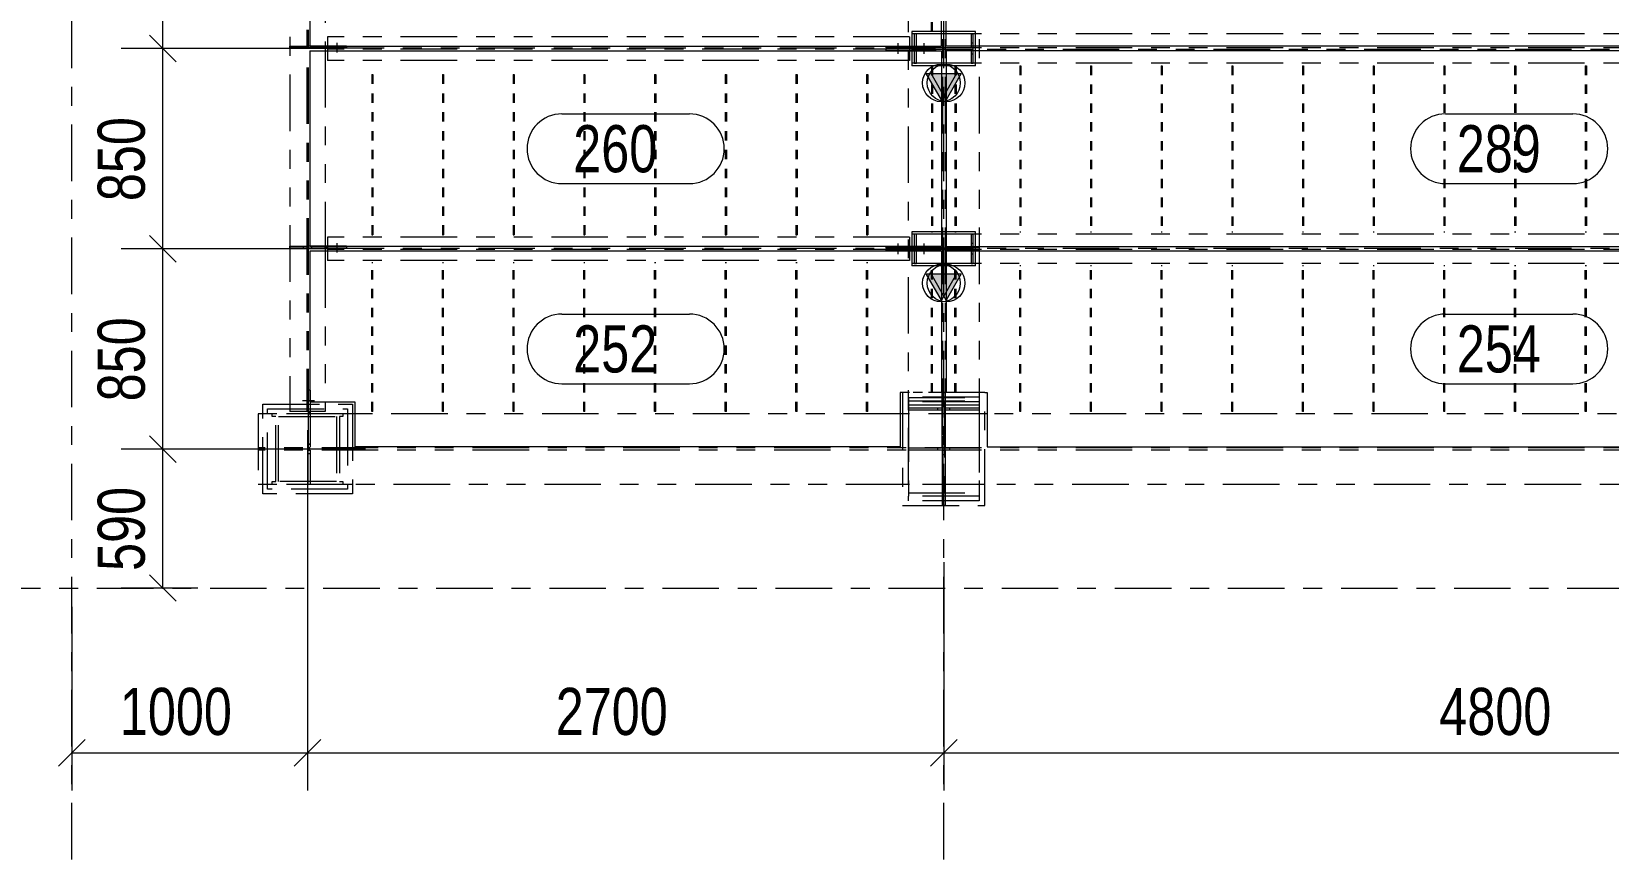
# Model space of a CAD drawing. Header units: millimetres. Extents: x 6786 to 7380, y -302 to 118.
# Drawn here: x 6845.9 to 6929.5, y -234.1 to -190.1 of the extents above; entities that cross this region are included whole.
import ezdxf

# ---------------------------------------------------------------- set-up
doc = ezdxf.new("R2010")
doc.units = ezdxf.units.MM
for name, pattern in [('XKITLINE00', [0]), ('XKITLINE02', [4, 2, -2]), ('XKITLINE03', [6, 3, -1, 1, -1]), ('XKITLINE04', [3, 0.5, -0.5, 0.5, -0.5, 0.5, -0.5]), ('XKITLINE05', [8, 3, -1, 1, -1, 1, -1])]:
    doc.linetypes.add(name, pattern=pattern)
for name, color, linetype, lineweight in [('Bolt', 7, 'Continuous', 0), ('Part', 2, 'Continuous', 0), ('PartMark', 3, 'Continuous', 0), ('S-GRID', 1, 'Continuous', 0), ('Z-DIMENSIONS', 1, 'Continuous', 0)]:
    doc.layers.add(name, color=color, linetype=linetype, lineweight=lineweight)
doc.styles.add('Arial', font='arial.ttf')

msp = doc.modelspace()

# ---------------------------------------------------------------- hatches: boundary and pattern name
at = {"layer": 'Part'}
for points in [[(6893.334, -192.349), (6894.934, -192.349), (6894.134, -193.749)], [(6893.584, -192.349), (6895.184, -192.349), (6894.384, -193.749)], [(6893.334, -202.974), (6894.934, -202.974), (6894.134, -204.374)], [(6893.584, -202.974), (6895.184, -202.974), (6894.384, -204.374)]]:
    msp.add_hatch(color=7, dxfattribs=at).paths.add_polyline_path(points, flags=17)

# ---------------------------------------------------------------- linework, layer by layer
at = {"layer": 'Bolt', "color": 6, "linetype": 'XKITLINE02', "lineweight": 0}
for p, q in [((6862.071, -191.23), (6862.071, -190.73)), ((6862.071, -191.23), (6862.071, -190.73)), ((6891.821, -190.749), (6891.821, -191.311)), ((6891.821, -190.749), (6891.821, -191.311)), ((6893.196, -190.749), (6893.196, -191.311)), ((6893.196, -190.749), (6893.196, -191.311)), ((6862.071, -201.855), (6862.071, -201.355)), ((6862.071, -201.855), (6862.071, -201.355)), ((6891.821, -201.374), (6891.821, -201.936)), ((6891.821, -201.374), (6891.821, -201.936)), ((6893.196, -201.374), (6893.196, -201.936)), ((6893.196, -201.374), (6893.196, -201.936)), ((6860.871, -209.717), (6860.246, -209.717)), ((6860.871, -209.717), (6860.246, -209.717)), ((6860.871, -209.717), (6860.246, -209.717))]:
    msp.add_line(p, q, dxfattribs=at)
at = {"layer": 'Part', "color": 6, "linetype": 'XKITLINE05', "lineweight": 0}
for p, q in [((6860.468, -168.03), (6860.468, -210.28)), ((6860.549, -168.03), (6860.549, -210.28)), ((6859.571, -168.405), (6859.571, -209.905)), ((6892.384, -214.155), (6892.384, -168.53)), ((6894.19, -168.53), (6894.19, -214.155)), ((6894.327, -168.53), (6894.327, -214.155)), ((6896.134, -168.53), (6896.134, -214.155)), ((6861.446, -178.655), (6861.446, -190.905)), ((6861.571, -190.405), (6861.571, -190.995)), ((6892.446, -190.405), (6861.571, -190.405)), ((6892.446, -190.405), (6892.446, -190.995)), ((6892.571, -190.124), (6892.571, -191.936)), ((6894.134, -190.124), (6892.571, -190.124)), ((6892.571, -190.249), (6892.571, -190.905)), ((6894.134, -190.249), (6892.571, -190.249)), ((6892.809, -190.249), (6892.696, -190.249)), ((6892.696, -190.249), (6892.696, -191.811)), ((6892.809, -190.992), (6892.809, -190.249)), ((6894.384, -190.124), (6894.134, -190.124)), ((6894.384, -190.249), (6894.134, -190.249)), ((6895.946, -190.124), (6894.384, -190.124)), ((6952.259, -190.249), (6894.384, -190.249)), ((6895.821, -190.249), (6895.709, -190.249)), ((6895.709, -190.249), (6895.709, -190.992)), ((6895.727, -190.992), (6895.727, -190.249)), ((6895.727, -190.249), (6895.802, -190.249)), ((6895.802, -190.742), (6895.727, -190.742)), ((6895.802, -190.249), (6895.802, -190.992)), ((6895.821, -191.811), (6895.821, -190.249)), ((6895.946, -191.936), (6895.946, -190.124)), ((6859.571, -190.895), (6860.468, -190.895)), ((6859.571, -190.995), (6859.571, -190.895)), ((6860.468, -190.995), (6859.571, -190.995)), ((6860.281, -190.895), (6860.281, -190.995)), ((6860.468, -190.895), (6860.468, -190.995)), ((6860.549, -190.895), (6860.549, -190.995)), ((6862.571, -190.895), (6860.549, -190.895)), ((6861.489, -190.995), (6860.549, -190.995)), ((6860.737, -190.995), (6860.737, -190.895)), ((6860.737, -190.995), (6860.737, -190.895)), ((6861.446, -190.895), (6861.446, -190.995)), ((6861.446, -190.895), (6861.446, -190.995)), ((6861.446, -190.995), (6861.446, -190.895)), ((6861.446, -190.905), (6861.446, -191.155)), ((6861.509, -190.995), (6861.446, -190.995)), ((6861.446, -191.155), (6861.446, -201.53)), ((6861.509, -190.895), (6861.509, -190.905)), ((6861.509, -190.905), (6861.509, -190.995)), ((6861.571, -190.995), (6861.509, -190.995)), ((6861.571, -190.905), (6861.571, -191.155)), ((6861.571, -190.995), (6892.446, -190.995)), ((6862.571, -190.995), (6861.571, -190.995)), ((6892.446, -191.064), (6861.571, -191.064)), ((6861.571, -191.155), (6861.571, -191.655)), ((6862.571, -190.895), (6862.571, -190.995)), ((6891.196, -190.917), (6891.196, -190.992)), ((6892.446, -190.917), (6891.196, -190.917)), ((6892.446, -190.992), (6891.196, -190.992)), ((6891.196, -191.067), (6891.196, -191.142)), ((6892.446, -191.067), (6891.196, -191.067)), ((6892.446, -191.142), (6891.196, -191.142)), ((6892.446, -190.905), (6892.446, -191.155)), ((6892.571, -190.917), (6892.446, -190.917)), ((6892.571, -190.992), (6892.446, -190.992)), ((6892.571, -191.067), (6892.446, -191.067)), ((6892.571, -191.142), (6892.446, -191.142)), ((6892.446, -191.155), (6892.446, -191.655)), ((6892.571, -190.905), (6892.571, -191.155)), ((6893.821, -190.917), (6892.571, -190.917)), ((6952.259, -190.992), (6892.571, -190.992)), ((6893.821, -190.992), (6892.571, -190.992)), ((6892.571, -191.067), (6952.259, -191.067)), ((6893.821, -191.067), (6892.571, -191.067)), ((6893.821, -191.142), (6892.571, -191.142)), ((6892.571, -191.155), (6892.571, -191.811)), ((6895.709, -190.992), (6892.809, -190.992)), ((6892.809, -191.811), (6892.809, -191.067)), ((6892.809, -191.067), (6895.709, -191.067)), ((6893.821, -190.917), (6893.821, -190.992)), ((6893.821, -191.067), (6893.821, -191.142)), ((6895.709, -191.067), (6895.709, -191.811)), ((6895.802, -190.992), (6895.727, -190.992)), ((6895.727, -191.811), (6895.727, -191.067)), ((6895.727, -191.067), (6895.802, -191.067)), ((6895.802, -191.317), (6895.727, -191.317)), ((6895.802, -191.067), (6895.802, -191.811)), ((6892.446, -191.655), (6861.571, -191.655)), ((6952.259, -191.811), (6892.571, -191.811)), ((6894.134, -191.811), (6892.571, -191.811)), ((6894.134, -191.936), (6892.571, -191.936)), ((6892.696, -191.811), (6892.809, -191.811)), ((6894.384, -191.811), (6894.134, -191.811)), ((6894.384, -191.936), (6894.134, -191.936)), ((6895.946, -191.936), (6894.384, -191.936)), ((6895.709, -191.811), (6895.821, -191.811)), ((6895.802, -191.811), (6895.727, -191.811)), ((6892.571, -200.749), (6892.571, -202.561)), ((6894.134, -200.749), (6892.571, -200.749)), ((6894.384, -200.749), (6894.134, -200.749)), ((6895.946, -200.749), (6894.384, -200.749)), ((6895.946, -202.561), (6895.946, -200.749)), ((6859.571, -201.52), (6860.468, -201.52)), ((6859.571, -201.62), (6859.571, -201.52)), ((6860.281, -201.52), (6860.281, -201.62)), ((6860.468, -201.52), (6860.468, -201.62)), ((6860.549, -201.52), (6860.549, -201.62)), ((6862.571, -201.52), (6860.549, -201.52)), ((6860.737, -201.62), (6860.737, -201.52)), ((6860.737, -201.62), (6860.737, -201.52)), ((6861.446, -201.52), (6861.446, -201.62)), ((6861.446, -201.52), (6861.446, -201.62)), ((6861.446, -201.62), (6861.446, -201.52)), ((6861.446, -201.53), (6861.446, -201.78)), ((6861.509, -201.52), (6861.509, -201.53)), ((6861.509, -201.53), (6861.509, -201.62)), ((6861.571, -201.03), (6861.571, -201.62)), ((6892.446, -201.03), (6861.571, -201.03)), ((6861.571, -201.53), (6861.571, -201.78)), ((6862.571, -201.52), (6862.571, -201.62)), ((6891.196, -201.542), (6891.196, -201.617)), ((6892.446, -201.542), (6891.196, -201.542)), ((6892.446, -201.617), (6891.196, -201.617)), ((6892.384, -201.717), (6892.384, -201.592)), ((6892.384, -201.592), (6894.19, -201.592)), ((6892.446, -201.03), (6892.446, -201.62)), ((6892.446, -201.53), (6892.446, -201.78)), ((6892.571, -201.542), (6892.446, -201.542)), ((6892.571, -201.617), (6892.446, -201.617)), ((6892.571, -200.874), (6892.571, -201.617)), ((6952.259, -200.874), (6892.571, -200.874)), ((6894.134, -200.874), (6892.571, -200.874)), ((6892.571, -201.53), (6892.571, -201.78)), ((6893.821, -201.542), (6892.571, -201.542)), ((6892.571, -201.617), (6952.259, -201.617)), ((6893.821, -201.617), (6892.571, -201.617)), ((6892.809, -200.874), (6892.696, -200.874)), ((6892.696, -200.874), (6892.696, -202.436)), ((6892.809, -201.617), (6892.809, -200.874)), ((6895.709, -201.617), (6892.809, -201.617)), ((6893.821, -201.542), (6893.821, -201.617)), ((6893.94, -201.717), (6893.94, -201.592)), ((6894.384, -200.874), (6894.134, -200.874)), ((6894.19, -201.592), (6894.19, -201.717)), ((6894.327, -201.717), (6894.327, -201.592)), ((6894.327, -201.592), (6896.134, -201.592)), ((6894.577, -201.717), (6894.577, -201.592)), ((6895.821, -200.874), (6895.709, -200.874)), ((6895.709, -200.874), (6895.709, -201.617)), ((6895.727, -201.617), (6895.727, -200.874)), ((6895.727, -200.874), (6895.802, -200.874)), ((6895.802, -201.367), (6895.727, -201.367)), ((6895.802, -201.617), (6895.727, -201.617)), ((6895.802, -200.874), (6895.802, -201.617)), ((6895.821, -202.436), (6895.821, -200.874)), ((6896.134, -201.592), (6896.134, -201.717)), ((6860.468, -201.62), (6859.571, -201.62)), ((6861.489, -201.62), (6860.549, -201.62)), ((6861.509, -201.62), (6861.446, -201.62)), ((6861.446, -201.78), (6861.446, -209.78)), ((6861.571, -201.62), (6861.509, -201.62)), ((6861.571, -201.62), (6892.446, -201.62)), ((6862.571, -201.62), (6861.571, -201.62)), ((6892.446, -201.689), (6861.571, -201.689)), ((6861.571, -201.78), (6861.571, -202.28)), ((6892.446, -202.28), (6861.571, -202.28)), ((6891.196, -201.692), (6891.196, -201.767)), ((6892.446, -201.692), (6891.196, -201.692)), ((6892.446, -201.767), (6891.196, -201.767)), ((6894.19, -201.717), (6892.384, -201.717)), ((6892.571, -201.692), (6892.446, -201.692)), ((6892.571, -201.767), (6892.446, -201.767)), ((6892.446, -201.78), (6892.446, -202.28)), ((6952.259, -201.692), (6892.571, -201.692)), ((6893.821, -201.692), (6892.571, -201.692)), ((6893.821, -201.767), (6892.571, -201.767)), ((6892.571, -201.78), (6892.571, -202.436)), ((6894.134, -202.436), (6892.571, -202.436)), ((6892.696, -202.436), (6892.809, -202.436)), ((6892.809, -202.436), (6892.809, -201.692)), ((6892.809, -201.692), (6895.709, -201.692)), ((6893.821, -201.692), (6893.821, -201.767)), ((6894.384, -202.436), (6894.134, -202.436)), ((6896.134, -201.717), (6894.327, -201.717)), ((6952.259, -202.436), (6894.384, -202.436)), ((6895.709, -201.692), (6895.709, -202.436)), ((6895.709, -202.436), (6895.821, -202.436)), ((6895.727, -202.436), (6895.727, -201.692)), ((6895.727, -201.692), (6895.802, -201.692)), ((6895.802, -201.942), (6895.727, -201.942)), ((6895.802, -202.436), (6895.727, -202.436)), ((6895.802, -201.692), (6895.802, -202.436)), ((6894.134, -202.561), (6892.571, -202.561)), ((6894.384, -202.561), (6894.134, -202.561)), ((6895.946, -202.561), (6894.384, -202.561)), ((6858.134, -209.905), (6862.884, -209.905)), ((6858.134, -214.655), (6858.134, -209.905)), ((6859.571, -209.905), (6859.571, -210.28)), ((6860.549, -209.155), (6860.549, -212.217)), ((6860.649, -209.155), (6860.549, -209.155)), ((6860.649, -209.155), (6860.649, -212.217)), ((6861.446, -209.78), (6861.446, -209.905)), ((6861.446, -209.905), (6861.446, -210.28)), ((6862.884, -209.905), (6862.884, -214.655)), ((6892.071, -209.28), (6892.071, -215.28)), ((6896.446, -209.28), (6892.071, -209.28)), ((6892.384, -209.53), (6892.384, -209.546)), ((6896.134, -209.53), (6892.384, -209.53)), ((6892.384, -209.546), (6896.134, -209.546)), ((6892.384, -209.546), (6892.384, -209.955)), ((6892.384, -209.546), (6892.384, -209.955)), ((6892.384, -209.721), (6896.134, -209.721)), ((6896.134, -209.78), (6892.384, -209.78)), ((6894.221, -209.955), (6892.384, -209.955)), ((6892.384, -209.955), (6892.384, -214.605)), ((6894.184, -212.217), (6894.184, -209.28)), ((6894.184, -209.28), (6894.334, -209.28)), ((6894.221, -214.605), (6894.221, -209.721)), ((6894.221, -209.721), (6894.296, -209.721)), ((6894.296, -209.955), (6894.221, -209.955)), ((6894.221, -209.955), (6894.296, -209.955)), ((6894.296, -209.721), (6894.296, -214.605)), ((6896.134, -209.955), (6894.296, -209.955)), ((6894.334, -209.28), (6894.334, -212.217)), ((6896.134, -209.53), (6896.134, -209.546)), ((6896.134, -209.546), (6896.134, -209.721)), ((6896.134, -209.546), (6896.134, -209.955)), ((6896.134, -209.721), (6896.134, -209.955)), ((6896.134, -209.955), (6896.134, -214.605)), ((6896.446, -215.28), (6896.446, -209.28)), ((6857.884, -210.405), (6857.884, -214.155)), ((6858.134, -210.405), (6857.884, -210.405)), ((6862.884, -210.405), (6858.134, -210.405)), ((6858.384, -210.155), (6862.634, -210.155)), ((6858.384, -214.405), (6858.384, -210.155)), ((6862.384, -210.405), (6858.634, -210.405)), ((6858.634, -210.555), (6858.634, -210.405)), ((6858.821, -210.555), (6858.634, -210.555)), ((6858.821, -214.005), (6858.821, -210.555)), ((6858.971, -214.005), (6858.971, -210.555)), ((6858.971, -210.555), (6862.046, -210.555)), ((6861.446, -210.28), (6859.571, -210.28)), ((6860.549, -210.342), (6860.649, -210.342)), ((6860.549, -210.342), (6860.649, -210.342)), ((6860.649, -210.405), (6860.549, -210.405)), ((6860.549, -210.405), (6860.649, -210.405)), ((6860.549, -210.405), (6860.649, -210.405)), ((6862.046, -210.555), (6862.046, -214.005)), ((6862.384, -210.555), (6862.196, -210.555)), ((6862.196, -210.555), (6862.196, -214.005)), ((6862.384, -210.405), (6862.384, -210.555)), ((6862.634, -210.155), (6862.634, -214.405)), ((6863.009, -210.405), (6862.884, -210.405)), ((6891.946, -210.405), (6863.009, -210.405)), ((6892.071, -210.405), (6891.946, -210.405)), ((6896.446, -210.405), (6892.071, -210.405)), ((6892.384, -210.217), (6892.384, -210.092)), ((6892.384, -210.092), (6894.19, -210.092)), ((6894.19, -210.217), (6892.384, -210.217)), ((6893.94, -210.217), (6893.94, -210.092)), ((6894.334, -210.405), (6894.184, -210.405)), ((6894.19, -210.092), (6894.19, -210.217)), ((6894.327, -210.217), (6894.327, -210.092)), ((6894.327, -210.092), (6896.134, -210.092)), ((6896.134, -210.217), (6894.327, -210.217)), ((6894.577, -210.217), (6894.577, -210.092)), ((6896.134, -210.092), (6896.134, -210.217)), ((6896.571, -210.405), (6896.446, -210.405)), ((6951.946, -210.405), (6896.571, -210.405)), ((6952.259, -212.217), (6857.884, -212.217)), ((6952.259, -212.342), (6857.884, -212.342)), ((6860.549, -212.03), (6860.649, -212.03)), ((6860.649, -212.03), (6860.549, -212.03)), ((6860.649, -212.217), (6860.549, -212.217)), ((6860.549, -214.155), (6860.549, -212.342)), ((6860.549, -212.342), (6860.649, -212.342)), ((6860.649, -212.342), (6860.649, -214.155)), ((6892.384, -212.342), (6892.384, -212.217)), ((6892.384, -212.217), (6894.19, -212.217)), ((6894.19, -212.342), (6892.384, -212.342)), ((6893.94, -212.342), (6893.94, -212.217)), ((6894.334, -211.967), (6894.184, -211.967)), ((6894.184, -212.217), (6894.334, -212.217)), ((6894.184, -212.342), (6894.184, -215.28)), ((6894.184, -212.342), (6894.334, -212.342)), ((6894.19, -212.217), (6894.19, -212.342)), ((6894.327, -212.342), (6894.327, -212.217)), ((6894.327, -212.217), (6896.134, -212.217)), ((6896.134, -212.342), (6894.327, -212.342)), ((6894.334, -212.342), (6894.334, -215.28)), ((6894.577, -212.342), (6894.577, -212.217)), ((6896.134, -212.217), (6896.134, -212.342)), ((6860.649, -212.53), (6860.549, -212.53)), ((6894.334, -212.592), (6894.184, -212.592)), ((6858.134, -214.155), (6857.884, -214.155)), ((6862.884, -214.155), (6858.134, -214.155)), ((6858.634, -214.155), (6858.634, -214.005)), ((6858.634, -214.005), (6858.821, -214.005)), ((6862.384, -214.155), (6858.634, -214.155)), ((6862.046, -214.005), (6858.971, -214.005)), ((6860.649, -214.155), (6860.549, -214.155)), ((6862.196, -214.005), (6862.384, -214.005)), ((6862.384, -214.005), (6862.384, -214.155)), ((6892.071, -214.155), (6862.884, -214.155)), ((6896.446, -214.155), (6892.071, -214.155)), ((6896.134, -214.155), (6892.384, -214.155)), ((6894.334, -214.155), (6894.184, -214.155)), ((6952.071, -214.155), (6896.446, -214.155)), ((6862.884, -214.655), (6858.134, -214.655)), ((6862.634, -214.405), (6858.384, -214.405)), ((6892.384, -214.605), (6896.134, -214.605)), ((6892.384, -214.605), (6892.384, -214.78)), ((6892.384, -214.605), (6892.384, -214.78)), ((6896.134, -214.78), (6892.384, -214.78)), ((6892.384, -215.03), (6892.384, -214.78)), ((6894.296, -214.605), (6894.221, -214.605)), ((6896.134, -214.605), (6896.134, -214.78)), ((6896.134, -214.605), (6896.134, -214.78)), ((6896.134, -214.78), (6896.134, -215.03)), ((6892.071, -215.28), (6896.446, -215.28)), ((6896.134, -215.03), (6892.384, -215.03)), ((6894.334, -215.28), (6894.184, -215.28))]:
    msp.add_line(p, q, dxfattribs=at)
at = {"layer": 'Part', "color": 7, "linetype": 'XKITLINE00', "lineweight": 0}
for p, q in [((6860.634, -178.655), (6860.634, -190.905)), ((6894.134, -190.905), (6894.134, -178.655)), ((6894.384, -190.905), (6894.384, -178.655)), ((6860.634, -190.905), (6894.134, -190.905)), ((6860.634, -191.155), (6860.634, -201.53)), ((6860.634, -191.155), (6894.134, -191.155)), ((6894.134, -191.155), (6894.134, -201.53)), ((6954.134, -190.905), (6894.384, -190.905)), ((6954.134, -191.155), (6894.384, -191.155)), ((6894.384, -191.155), (6894.384, -201.53)), ((6894.134, -193.749), (6893.334, -192.349)), ((6893.334, -192.349), (6894.934, -192.349)), ((6894.384, -193.749), (6893.584, -192.349)), ((6893.584, -192.349), (6895.184, -192.349)), ((6894.934, -192.349), (6894.134, -193.749)), ((6895.184, -192.349), (6894.384, -193.749)), ((6894.134, -201.53), (6860.634, -201.53)), ((6894.384, -201.53), (6954.134, -201.53)), ((6894.134, -201.78), (6860.634, -201.78)), ((6860.634, -201.78), (6860.634, -209.78)), ((6894.134, -201.78), (6894.134, -209.28)), ((6954.134, -201.78), (6894.384, -201.78)), ((6894.384, -201.78), (6894.384, -209.28)), ((6894.134, -204.374), (6893.334, -202.974)), ((6893.334, -202.974), (6894.934, -202.974)), ((6894.384, -204.374), (6893.584, -202.974)), ((6893.584, -202.974), (6895.184, -202.974)), ((6894.934, -202.974), (6894.134, -204.374)), ((6895.184, -202.974), (6894.384, -204.374)), ((6860.634, -209.78), (6863.009, -209.78)), ((6863.009, -209.78), (6863.009, -212.155)), ((6891.946, -209.28), (6891.946, -212.155)), ((6892.071, -209.28), (6891.946, -209.28)), ((6896.446, -209.28), (6896.571, -209.28)), ((6896.571, -209.28), (6896.571, -212.155)), ((6891.946, -212.155), (6863.009, -212.155)), ((6896.571, -212.155), (6951.946, -212.155))]:
    msp.add_line(p, q, dxfattribs=at)
at = {"layer": 'Part', "color": 2, "linetype": 'XKITLINE04', "lineweight": 0}
for p, q in [((6893.602, -190.124), (6893.602, -179.436)), ((6893.665, -190.124), (6893.665, -179.436)), ((6893.665, -190.124), (6893.602, -190.124)), ((6863.915, -192.405), (6863.977, -192.405)), ((6863.915, -192.405), (6863.915, -200.905)), ((6863.977, -192.405), (6863.977, -200.905)), ((6867.665, -192.405), (6867.727, -192.405)), ((6867.665, -192.405), (6867.665, -200.905)), ((6867.727, -192.405), (6867.727, -200.905)), ((6871.415, -192.405), (6871.477, -192.405)), ((6871.415, -192.405), (6871.415, -200.905)), ((6871.477, -192.405), (6871.477, -200.905)), ((6875.165, -192.405), (6875.227, -192.405)), ((6875.165, -192.405), (6875.165, -200.905)), ((6875.227, -192.405), (6875.227, -200.905)), ((6878.915, -192.405), (6878.977, -192.405)), ((6878.915, -192.405), (6878.915, -200.905)), ((6878.977, -192.405), (6878.977, -200.905)), ((6882.665, -192.405), (6882.727, -192.405)), ((6882.665, -192.405), (6882.665, -200.905)), ((6882.727, -192.405), (6882.727, -200.905)), ((6886.415, -192.405), (6886.477, -192.405)), ((6886.415, -192.405), (6886.415, -200.905)), ((6886.477, -192.405), (6886.477, -200.905)), ((6890.165, -192.405), (6890.227, -192.405)), ((6890.165, -192.405), (6890.165, -200.905)), ((6890.227, -192.405), (6890.227, -200.905)), ((6893.602, -191.936), (6893.665, -191.936)), ((6893.602, -191.936), (6893.602, -200.749)), ((6893.665, -191.936), (6893.665, -200.749)), ((6894.852, -191.936), (6894.915, -191.936)), ((6894.852, -191.936), (6894.852, -200.749)), ((6894.915, -191.936), (6894.915, -200.749)), ((6898.29, -191.936), (6898.352, -191.936)), ((6898.29, -191.936), (6898.29, -200.749)), ((6898.352, -191.936), (6898.352, -200.749)), ((6902.04, -191.936), (6902.102, -191.936)), ((6902.04, -191.936), (6902.04, -200.749)), ((6902.102, -191.936), (6902.102, -200.749)), ((6905.79, -191.936), (6905.852, -191.936)), ((6905.79, -191.936), (6905.79, -200.749)), ((6905.852, -191.936), (6905.852, -200.749)), ((6909.54, -191.936), (6909.602, -191.936)), ((6909.54, -191.936), (6909.54, -200.749)), ((6909.602, -191.936), (6909.602, -200.749)), ((6913.29, -191.936), (6913.352, -191.936)), ((6913.29, -191.936), (6913.29, -200.749)), ((6913.352, -191.936), (6913.352, -200.749)), ((6917.04, -191.936), (6917.102, -191.936)), ((6917.04, -191.936), (6917.04, -200.749)), ((6917.102, -191.936), (6917.102, -200.749)), ((6920.79, -191.936), (6920.852, -191.936)), ((6920.79, -191.936), (6920.79, -200.749)), ((6920.852, -191.936), (6920.852, -200.749)), ((6924.54, -191.936), (6924.602, -191.936)), ((6924.54, -191.936), (6924.54, -200.749)), ((6924.602, -191.936), (6924.602, -200.749)), ((6928.29, -191.936), (6928.352, -191.936)), ((6928.29, -191.936), (6928.29, -200.749)), ((6928.352, -191.936), (6928.352, -200.749)), ((6893.602, -200.749), (6893.665, -200.749)), ((6894.852, -200.749), (6894.915, -200.749)), ((6898.29, -200.749), (6898.352, -200.749)), ((6902.04, -200.749), (6902.102, -200.749)), ((6905.79, -200.749), (6905.852, -200.749)), ((6909.54, -200.749), (6909.602, -200.749)), ((6913.29, -200.749), (6913.352, -200.749)), ((6917.04, -200.749), (6917.102, -200.749)), ((6920.79, -200.749), (6920.852, -200.749)), ((6924.54, -200.749), (6924.602, -200.749)), ((6928.29, -200.749), (6928.352, -200.749)), ((6863.915, -200.905), (6863.977, -200.905)), ((6867.665, -200.905), (6867.727, -200.905)), ((6871.415, -200.905), (6871.477, -200.905)), ((6875.165, -200.905), (6875.227, -200.905)), ((6878.915, -200.905), (6878.977, -200.905)), ((6882.665, -200.905), (6882.727, -200.905)), ((6886.415, -200.905), (6886.477, -200.905)), ((6890.165, -200.905), (6890.227, -200.905)), ((6863.915, -210.28), (6863.915, -202.405)), ((6863.977, -202.405), (6863.915, -202.405)), ((6863.977, -210.28), (6863.977, -202.405)), ((6867.665, -210.28), (6867.665, -202.405)), ((6867.727, -202.405), (6867.665, -202.405)), ((6867.727, -210.28), (6867.727, -202.405)), ((6871.415, -210.28), (6871.415, -202.405)), ((6871.477, -202.405), (6871.415, -202.405)), ((6871.477, -210.28), (6871.477, -202.405)), ((6875.165, -210.28), (6875.165, -202.405)), ((6875.227, -202.405), (6875.165, -202.405)), ((6875.227, -210.28), (6875.227, -202.405)), ((6878.915, -210.28), (6878.915, -202.405)), ((6878.977, -202.405), (6878.915, -202.405)), ((6878.977, -210.28), (6878.977, -202.405)), ((6882.665, -210.28), (6882.665, -202.405)), ((6882.727, -202.405), (6882.665, -202.405)), ((6882.727, -210.28), (6882.727, -202.405)), ((6886.415, -210.28), (6886.415, -202.405)), ((6886.477, -202.405), (6886.415, -202.405)), ((6886.477, -210.28), (6886.477, -202.405)), ((6890.165, -210.28), (6890.165, -202.405)), ((6890.227, -202.405), (6890.165, -202.405)), ((6890.227, -210.28), (6890.227, -202.405)), ((6893.602, -209.28), (6893.602, -202.561)), ((6893.665, -202.561), (6893.602, -202.561)), ((6893.665, -209.28), (6893.665, -202.561)), ((6894.852, -209.28), (6894.852, -202.561)), ((6894.915, -202.561), (6894.852, -202.561)), ((6894.915, -209.28), (6894.915, -202.561)), ((6898.29, -210.28), (6898.29, -202.561)), ((6898.352, -202.561), (6898.29, -202.561)), ((6898.352, -210.28), (6898.352, -202.561)), ((6902.04, -210.28), (6902.04, -202.561)), ((6902.102, -202.561), (6902.04, -202.561)), ((6902.102, -210.28), (6902.102, -202.561)), ((6905.79, -210.28), (6905.79, -202.561)), ((6905.852, -202.561), (6905.79, -202.561)), ((6905.852, -210.28), (6905.852, -202.561)), ((6909.54, -210.28), (6909.54, -202.561)), ((6909.602, -202.561), (6909.54, -202.561)), ((6909.602, -210.28), (6909.602, -202.561)), ((6913.29, -210.28), (6913.29, -202.561)), ((6913.352, -202.561), (6913.29, -202.561)), ((6913.352, -210.28), (6913.352, -202.561)), ((6917.04, -210.28), (6917.04, -202.561)), ((6917.102, -202.561), (6917.04, -202.561)), ((6917.102, -210.28), (6917.102, -202.561)), ((6920.79, -210.28), (6920.79, -202.561)), ((6920.852, -202.561), (6920.79, -202.561)), ((6920.852, -210.28), (6920.852, -202.561)), ((6924.54, -210.28), (6924.54, -202.561)), ((6924.602, -202.561), (6924.54, -202.561)), ((6924.602, -210.28), (6924.602, -202.561)), ((6928.29, -210.28), (6928.29, -202.561)), ((6928.352, -202.561), (6928.29, -202.561)), ((6928.352, -210.28), (6928.352, -202.561)), ((6894.134, -209.28), (6892.071, -209.28)), ((6893.665, -209.28), (6893.602, -209.28)), ((6896.446, -209.28), (6894.384, -209.28)), ((6894.915, -209.28), (6894.852, -209.28)), ((6863.977, -210.28), (6863.915, -210.28)), ((6867.727, -210.28), (6867.665, -210.28)), ((6871.477, -210.28), (6871.415, -210.28)), ((6875.227, -210.28), (6875.165, -210.28)), ((6878.977, -210.28), (6878.915, -210.28)), ((6882.727, -210.28), (6882.665, -210.28)), ((6886.477, -210.28), (6886.415, -210.28)), ((6890.227, -210.28), (6890.165, -210.28)), ((6898.352, -210.28), (6898.29, -210.28)), ((6902.102, -210.28), (6902.04, -210.28)), ((6905.852, -210.28), (6905.79, -210.28)), ((6909.602, -210.28), (6909.54, -210.28)), ((6913.352, -210.28), (6913.29, -210.28)), ((6917.102, -210.28), (6917.04, -210.28)), ((6920.852, -210.28), (6920.79, -210.28)), ((6924.602, -210.28), (6924.54, -210.28)), ((6928.352, -210.28), (6928.29, -210.28))]:
    msp.add_line(p, q, dxfattribs=at)
at = {"layer": 'Part', "color": 7, "linetype": 'XKITLINE00', "lineweight": 0}
for centre in [(6894.134, -192.849), (6894.384, -192.849), (6894.134, -203.474), (6894.384, -203.474)]:
    msp.add_circle(centre, 1, dxfattribs=at)
at = {"layer": 'PartMark', "color": 1, "linetype": 'XKITLINE00', "lineweight": 0}
for p, q in [((6874.002, -194.492), (6880.765, -194.492)), ((6920.877, -194.492), (6927.64, -194.492)), ((6874.002, -198.192), (6880.765, -198.192)), ((6920.877, -198.192), (6927.64, -198.192)), ((6874.002, -205.117), (6880.765, -205.117)), ((6920.877, -205.117), (6927.64, -205.117)), ((6874.002, -208.817), (6880.765, -208.817)), ((6920.877, -208.817), (6927.64, -208.817))]:
    msp.add_line(p, q, dxfattribs=at)
for centre, start, end in [((6874.002, -196.342), 90, 270), ((6880.765, -196.342), 270, 90), ((6920.877, -196.342), 90, 270), ((6927.64, -196.342), 270, 90), ((6874.002, -206.967), 90, 270), ((6880.765, -206.967), 270, 90), ((6920.877, -206.967), 90, 270), ((6927.64, -206.967), 270, 90)]:
    msp.add_arc(centre, 1.85, start, end, dxfattribs=at)
at = {"layer": 'S-GRID', "color": 4, "linetype": 'XKITLINE03', "lineweight": 0}
for p, q in [((6848.009, -234.061), (6848.009, 80.155)), ((6894.259, -234.061), (6894.259, 80.155)), ((6837.336, -219.655), (7235.007, -219.655))]:
    msp.add_line(p, q, dxfattribs=at)
at = {"layer": 'Z-DIMENSIONS', "color": 1, "linetype": 'XKITLINE00', "lineweight": 0}
for p, q in [((6852.824, -191.03), (6852.824, -178.53)), ((6852.117, -190.323), (6853.531, -191.737)), ((6852.117, -190.323), (6853.531, -191.737)), ((6861.603, -191.03), (6850.624, -191.03)), ((6861.603, -191.03), (6850.624, -191.03)), ((6852.824, -201.655), (6852.824, -191.03)), ((6852.117, -200.948), (6853.531, -202.362)), ((6852.117, -200.948), (6853.531, -202.362)), ((6861.811, -201.655), (6850.624, -201.655)), ((6861.811, -201.655), (6850.624, -201.655)), ((6852.824, -212.28), (6852.824, -201.655)), ((6852.117, -211.573), (6853.531, -212.987)), ((6852.117, -211.573), (6853.531, -212.987)), ((6860.509, -211.28), (6860.509, -230.404)), ((6860.509, -211.28), (6860.509, -230.404)), ((6863.59, -212.28), (6850.624, -212.28)), ((6863.59, -212.28), (6850.624, -212.28)), ((6852.824, -219.655), (6852.824, -212.28)), ((6894.259, -218.28), (6894.259, -230.404)), ((6894.259, -218.28), (6894.259, -230.404)), ((6852.117, -218.948), (6853.531, -220.362)), ((6854.69, -219.655), (6850.624, -219.655)), ((6848.009, -220.655), (6848.009, -230.404)), ((6848.716, -227.696), (6847.302, -229.111)), ((6861.216, -227.696), (6859.802, -229.111)), ((6861.216, -227.696), (6859.802, -229.111)), ((6894.966, -227.696), (6893.552, -229.111)), ((6894.966, -227.696), (6893.552, -229.111)), ((6848.009, -228.404), (6860.509, -228.404)), ((6860.509, -228.404), (6894.259, -228.404)), ((6894.259, -228.404), (6954.259, -228.404))]:
    msp.add_line(p, q, dxfattribs=at)
at = {"layer": 'Z-DIMENSIONS', "color": 3}
for p in [(6852.824, -191.03), (6852.824, -191.03), (6852.824, -201.655), (6852.824, -201.655), (6852.824, -212.28), (6852.824, -212.28), (6852.824, -219.655), (6848.009, -228.404), (6860.509, -228.404), (6860.509, -228.404), (6894.259, -228.404), (6894.259, -228.404)]:
    msp.add_point(p, dxfattribs=at)

# ---------------------------------------------------------------- texts
at = {"layer": 'PartMark', "color": 7, "style": 'Arial', "width": 0.765}
for s, p in [('260', (6874.602, -197.592)), ('289', (6921.477, -197.592)), ('252', (6874.602, -208.217)), ('254', (6921.477, -208.217))]:
    msp.add_text(s, height=2.5, dxfattribs=at).set_placement(p)
at = {"layer": 'Z-DIMENSIONS', "color": 3, "style": 'Arial', "width": 0.765}
for s, p in [('850', (6851.874, -199.124)), ('850', (6851.874, -209.749)), ('590', (6851.874, -218.749))]:
    msp.add_text(s, height=2.5, rotation=90.00021, dxfattribs=at).set_placement(p)
for s, p in [('1000', (6850.55, -227.454)), ('2700', (6873.675, -227.454)), ('4800', (6920.55, -227.454))]:
    msp.add_text(s, height=2.5, dxfattribs=at).set_placement(p)

doc.saveas('drawing.dxf')
